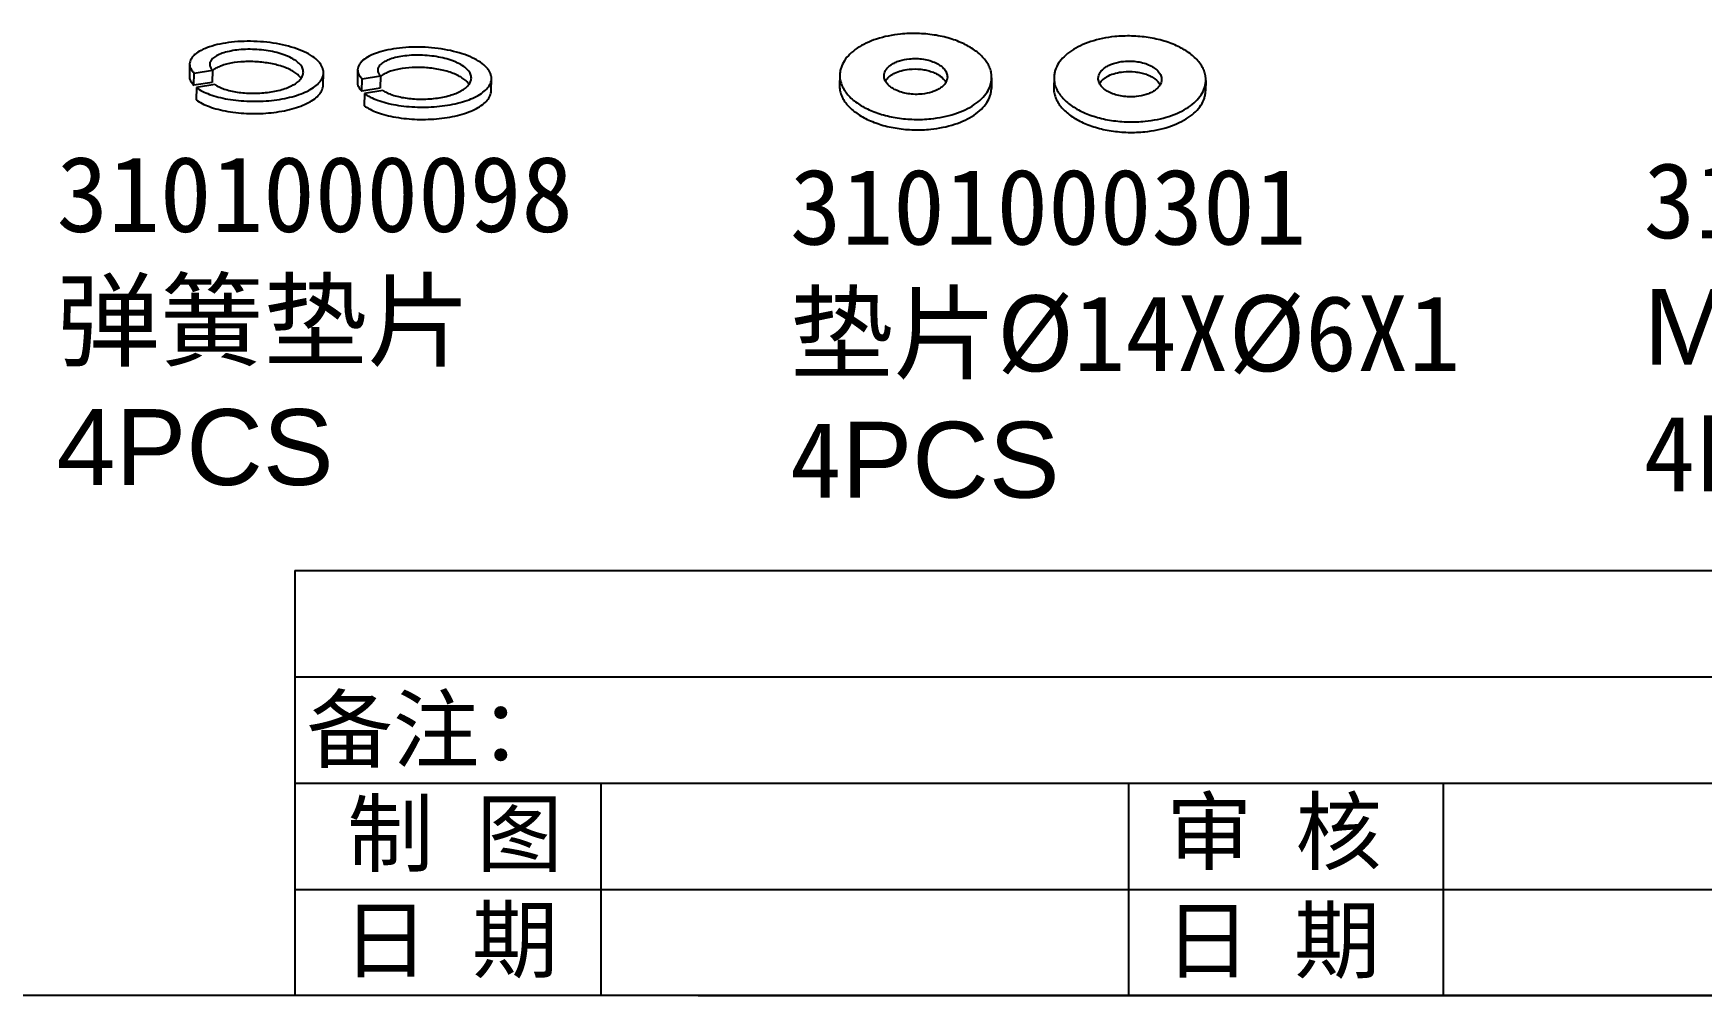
# Model space of a CAD drawing. Header units: millimetres. Extents: x 0 to 549, y 0 to 190.
# Drawn here: x 104.3 to 170.3, y 0 to 38 of the extents above; entities that cross this region are included whole.
import ezdxf

# ---------------------------------------------------------------- set-up
doc = ezdxf.new("R2010")
doc.units = ezdxf.units.MM
doc.layers.add('02___PRT_ALL_AXES', color=7, linetype='Continuous')
doc.styles.get("Standard").update_dxf_attribs({"font": 'SimSun.ttf'})

msp = doc.modelspace()

# ---------------------------------------------------------------- linework, layer by layer
at = {"color": 7, "linetype": 'Continuous'}
for p, q in [((110.5126780696729, 36.82432223302109), (110.5026357074099, 36.33959173710915)), ((110.6771796675961, 35.97791161597894), (110.6872220298592, 36.46264211189089)), ((110.6872220298592, 36.46264211189089), (111.4149400346078, 36.57688154963466)), ((111.4149400346078, 36.57688154963466), (111.4048976723446, 36.09215105409325)), ((115.7890779569678, 35.98760104975344), (115.7991203192308, 36.47233154529491)), ((117.1505434246002, 36.59325638481283), (117.1405010623373, 36.10852588927142)), ((117.3250873847866, 36.23157626405305), (118.0528053895351, 36.34581570179694)), ((118.0528053895351, 36.34581570179694), (118.0427630272719, 35.86108520588499)), ((111.4048976723446, 36.09215105409325), (110.6771796675961, 35.97791161597894)), ((110.7839554109925, 35.88662955178705), (110.7739130483588, 35.40189905587511)), ((111.5117420419598, 36.00418147543536), (110.7839554109925, 35.88662955178705)), ((117.3150450225236, 35.74684576814116), (117.3250873847866, 36.23157626405305)), ((118.0427630272719, 35.86108520588499), (117.3150450225236, 35.74684576814116)), ((117.4218207659198, 35.65556370394921), (117.4117784036566, 35.17083320803732)), ((118.1496073968871, 35.7731156275976), (117.4218207659198, 35.65556370394921)), ((122.4269433118952, 35.75653520191565), (122.4369856745288, 36.24126569745712))]:
    msp.add_line(p, q, dxfattribs=at)
for p, q in [((114.6751026527613, 16.79999999970437), (269.9999295644998, 16.80130242611358)), ((114.6751026527613, 16.79999999970414), (114.6751730882611, 0)), ((114.6751378705112, 12.59999999985212), (269.9999647822501, 12.60130242626133)), ((114.6751730882611, 8.399999999999864), (269.9999999999995, 8.401302426409075)), ((114.6751892751827, 8.399999999999864), (216.4754257737563, 8.399999999999864)), ((126.7790020755419, 0), (126.7790020755419, 8.400000000000091)), ((129.675176510515, 8.40020204734219), (129.6751765104823, 8.400290175340615)), ((147.6241477402637, 0), (147.6241477402637, 8.400000000000091)), ((160.0483206189256, 0), (160.0483206189256, 8.400000000000091)), ((114.6752042124212, 4.200000000000273), (270, 4.200000000000273)), ((270, 0), (0, 0)), ((130.6023268780227, 0), (270, 0))]:
    msp.add_line(p, q)
for centre, start, end in [((111.8131693032401, 36.12187181816898), 131.3078282501996, 133.1800584823993), ((118.451034657797, 35.89080597033114), 131.30782825, 133.1800584828002)]:
    msp.add_arc(centre, 0.5846905756376908, start, end, dxfattribs=at)
for points, knots in [([(115.7991201176887, 36.47233154974066), (115.7998954685536, 36.50976454003359), (115.7925454710326, 36.58662839069444), (115.7553499437211, 36.69979687523471), (115.6928749340434, 36.81068699746618), (115.5715514451513, 36.96118040272262), (115.3558421371592, 37.1363395777791), (115.0283866936356, 37.3149851266532), (114.6314881956969, 37.46679031762767), (114.1795391828475, 37.58663895355437), (113.6890985476186, 37.67061994643848), (113.1786113615799, 37.71603075439936), (112.6673710461821, 37.72170420711439), (112.1747093014387, 37.68803149162881), (111.7192106916611, 37.61698868071386), (111.3175891631042, 37.51192363870422), (110.9845278242444, 37.37752637886894), (110.7611440306582, 37.23788186798083), (110.6327625706922, 37.11286822465371), (110.5657867547156, 37.01997716043803), (110.523840646639, 36.92351805003557), (110.5133496155784, 36.8567436102486), (110.5126780800463, 36.82432223265062)], [0, 0, 0, 0, 0.0184399661, 0.0376438835, 0.0582640409, 0.080781611, 0.1325028817, 0.1937697709, 0.2638947575, 0.3412695705, 0.4237058169, 0.5086615465, 0.5934210263, 0.6752567698, 0.7515894493, 0.8201601003, 0.8792443749, 0.9279824668000001, 0.9486453946, 0.9671570886, 0.9840288181, 1, 1, 1, 1]), ([(115.0054005654997, 36.48877536688252), (115.0059587194855, 36.51573110285563), (115.0008626817405, 36.57100053442281), (114.965034701381, 36.68353758846962), (114.8693278993496, 36.82186975198914), (114.6959828872025, 36.96712540460823), (114.511591375262, 37.07154832253428), (114.3395294475981, 37.14759948108701), (114.1419562236954, 37.2208604472936), (113.8724642851439, 37.29614750985195), (113.5292423939893, 37.35942885231549), (113.171972749738, 37.39570338935488), (112.8142068408765, 37.40415915685907), (112.4694655174076, 37.3850732530766), (112.1507689911848, 37.3398327171252), (111.8698203145032, 37.27080114734832), (111.6369197758056, 37.18128200619287), (111.4804831458653, 37.08751868008085), (111.390465312332, 37.00308485381208), (111.343587460053, 36.94037028681879), (111.3141983265716, 36.87511650267732), (111.306852012382, 36.82982273328992), (111.3063976185274, 36.80787841662021)], [0, 0, 0, 0, 0.018961258, 0.0386611852, 0.0825088663, 0.1348856401, 0.1966350792, 0.230879366, 0.2671363917, 0.3447399719, 0.427306875, 0.5123049705, 0.5970229574, 0.6787328106999999, 0.7548489978, 0.8230990303, 0.8817340598000001, 0.9298545217, 0.9501287218000001, 0.9681931972, 0.9845638845999999, 1, 1, 1, 1]), ([(114.9185238047771, 36.24710321669158), (114.8894016483489, 36.29112477523989), (114.8138909410441, 36.37738919084535), (114.6695012839903, 36.49016316474695), (114.4899039233414, 36.59336539734818), (114.1973178085655, 36.72040182343682), (113.7738156258411, 36.83786891598709), (113.2283133771743, 36.91304356432721), (112.6758362980231, 36.92216242556219), (112.2356094235859, 36.87475757015869), (111.921496760152, 36.80203932477218), (111.7236817678975, 36.73606945094286), (111.5589601289053, 36.65851947443093), (111.4657596167003, 36.59496378528775), (111.4272125361413, 36.56107614805251)], [0, 0, 0, 0, 0.042473057, 0.0913465226, 0.1468758991, 0.2086946499, 0.3476223779, 0.4988723846, 0.6507513979999999, 0.7912360284000001, 0.8538546514, 0.9099115498999999, 0.9586998533, 1, 1, 1, 1]), ([(122.4369854726162, 36.24126570190288), (122.4377608234809, 36.2786986921958), (122.4304108259598, 36.35556254285672), (122.3932152986486, 36.46873102739687), (122.3307402893411, 36.57962114925789), (122.2094168000785, 36.73011455451433), (121.9937074920867, 36.90527372957081), (121.6662520489335, 37.08391927844491), (121.2693535506244, 37.23572446978983), (120.8174045377748, 37.35557310534608), (120.3269639025459, 37.43955409823019), (119.8164767165072, 37.48496490656157), (119.3052364011091, 37.4906383592766), (118.812574656366, 37.45696564342063), (118.3570760465884, 37.38592283287613), (117.955454518032, 37.28085779086643), (117.6223931791717, 37.1464605306607), (117.3990093855855, 37.00681602014311), (117.2706279256199, 36.88180237681587), (117.2036521096429, 36.78891131222974), (117.1617060015662, 36.69245220182728), (117.1512149705056, 36.62567776241082), (117.1505434349738, 36.59325638481283)], [0, 0, 0, 0, 0.0184399661, 0.0376438835, 0.0582640409, 0.080781611, 0.1325028817, 0.1937697709, 0.2638947575, 0.3412695705, 0.4237058169, 0.5086615465, 0.5934210263, 0.6752567698, 0.7515894493, 0.8201601003, 0.8792443749, 0.9279824668000001, 0.9486453946, 0.9671570886, 0.9840288181, 1, 1, 1, 1]), ([(121.6432659204272, 36.25770951867423), (121.6438240744128, 36.28466525501779), (121.638728036668, 36.33993468621452), (121.6029000563085, 36.45247174026133), (121.5071932542771, 36.5908039041513), (121.3338482425002, 36.73605955639994), (121.1494567301893, 36.8404824746965), (120.9773948028962, 36.91653363324923), (120.7798215786227, 36.98979459945582), (120.5103296400712, 37.06508166201417), (120.1671077489166, 37.12836300447771), (119.8098381046652, 37.16463754151715), (119.4520721958038, 37.17309330902123), (119.1073308723351, 37.15400740523881), (118.7886343461121, 37.10876686891692), (118.5076856694307, 37.0397352995106), (118.2747851307329, 36.95021615798464), (118.1183485007925, 36.85645283187262), (118.0283306672593, 36.77201900597424), (117.9814528149802, 36.70930443898101), (117.9520636814989, 36.64405065446908), (117.9447173676797, 36.59875688545219), (117.9442629734549, 36.57681256841204)], [0, 0, 0, 0, 0.018961258, 0.0386611852, 0.0825088663, 0.1348856401, 0.1966350792, 0.230879366, 0.2671363917, 0.3447399719, 0.427306875, 0.5123049705, 0.5970229574, 0.6787328106999999, 0.7548489978, 0.8230990303, 0.8817340598000001, 0.9298545217, 0.9501287218000001, 0.9681931972, 0.9845638845999999, 1, 1, 1, 1]), ([(110.5026357174127, 36.33959173710917), (110.5019982362087, 36.30881446788385), (110.5088458146738, 36.24526434078581), (110.5428510947388, 36.15208692479439), (110.5996493636742, 36.0610471005777), (110.649336618528, 36.00532901429142), (110.677179667596, 35.97791161597894)], [0, 0, 0, 0, 0.2239408339, 0.4593309631, 0.7157356819, 1, 1, 1, 1]), ([(110.5126780800463, 36.82432223265062), (110.5120405984717, 36.7935449637958), (110.5188881773074, 36.72999483632731), (110.552893457002, 36.63681742070628), (110.6096917263078, 36.54577759648959), (110.6593789807912, 36.49005950983286), (110.6872220298592, 36.46264211189089)], [0, 0, 0, 0, 0.2239408339, 0.4593309631, 0.7157356819, 1, 1, 1, 1]), ([(110.7839554109923, 35.88662955178705), (110.8559831180883, 35.8325050957115), (111.0243975626838, 35.73162466738825), (111.3139820647887, 35.60859963579293), (111.6534284272839, 35.50524824902232), (112.1751780121965, 35.3950996845175), (112.8811074141977, 35.3289548869077), (113.6004642447388, 35.35399013758769), (114.1631124486271, 35.43306795190773), (114.5526805901441, 35.51891231733282), (114.9041298137247, 35.62985036918104), (115.2082175023531, 35.76329293970849), (115.4572846699168, 35.91630484068872), (115.6452933480189, 36.08644606447507), (115.7667814257281, 36.27223477859303), (115.7977907381548, 36.40815074867328), (115.7991201176887, 36.47233154974066)], [0, 0, 0, 0, 0.0488139171, 0.1057653384, 0.1701357523, 0.2407425875, 0.3943957711, 0.5529480854, 0.6295287428, 0.701984333, 0.7688288664, 0.8288923162, 0.8814705232, 0.9265587434, 0.9652197903, 1, 1, 1, 1]), ([(111.3063976185274, 36.80787841662021), (111.3059914169614, 36.78826148035193), (111.3102180666378, 36.74779859887315), (111.3395657487497, 36.66511390408073), (111.3819919928762, 36.61027438418176), (111.4149400346078, 36.57688154963466)], [0, 0, 0, 0, 0.2252318276, 0.4615052642, 1, 1, 1, 1]), ([(111.5117420419597, 36.00418147543536), (111.5639155654264, 35.96839130275606), (111.6845528873441, 35.90207822632948), (111.8899483565167, 35.82192930246248), (112.1290863770173, 35.75558431272316), (112.4945228325089, 35.68669346272429), (112.9864550149894, 35.64977831464944), (113.4861255222859, 35.67573642171902), (113.8758208369093, 35.73737662559313), (114.1452568978953, 35.80176065563029), (114.3881103982339, 35.88337024226422), (114.5981014111198, 35.98043439336232), (114.7700092346054, 36.0909622969005), (114.8996723953046, 36.21330034275621), (114.9832167130023, 36.34632086805817), (115.0044520280444, 36.44296626603307), (115.0054005654997, 36.48877536688252)], [0, 0, 0, 0, 0.0491070621, 0.1063123102, 0.1708256897, 0.2414347467, 0.394682677, 0.5524486197, 0.6285964982, 0.7006609378, 0.7672108795999999, 0.8271326065000001, 0.8797772009, 0.9251866454000001, 0.9644372531000001, 1, 1, 1, 1]), ([(117.1505434349738, 36.59325638481283), (117.1499059533992, 36.56247911558751), (117.1567535322349, 36.49892898848952), (117.1907588122997, 36.4057515728685), (117.2475570812351, 36.31471174828141), (117.2972443357185, 36.25899366199508), (117.3250873847865, 36.23157626405305)], [0, 0, 0, 0, 0.2239408339, 0.4593309631, 0.7157356819, 1, 1, 1, 1]), ([(117.9442629734549, 36.57681256841204), (117.9438567718887, 36.55719563214365), (117.9480834215653, 36.51673275103531), (117.977431103677, 36.43404805587249), (118.0198573478037, 36.37920853597348), (118.052805389535, 36.34581570179694)], [0, 0, 0, 0, 0.2252318276, 0.4615052642, 1, 1, 1, 1]), ([(121.5563891597044, 36.01603736848335), (121.527267003647, 36.06005892703166), (121.4517562959716, 36.14632334300757), (121.3073666389175, 36.25909731653871), (121.1277692782689, 36.36229954913995), (120.8351831634927, 36.48933597522858), (120.4116809807683, 36.6068030677788), (119.8661787321016, 36.68197771611892), (119.3137016529506, 36.6910965773539), (118.8734747785134, 36.6436917219504), (118.5593621150792, 36.5709734769344), (118.361547122825, 36.50500360273458), (118.1968254842031, 36.42745362659309), (118.1036249716278, 36.36389793707951), (118.0650778914389, 36.33001030021472)], [0, 0, 0, 0, 0.042473057, 0.0913465226, 0.1468758991, 0.2086946499, 0.3476223779, 0.4988723846, 0.6507513979999999, 0.7912360284000001, 0.8538546514, 0.9099115498999999, 0.9586998533, 1, 1, 1, 1]), ([(118.1496073968869, 35.77311562759763), (118.2017809203537, 35.73732545491828), (118.322418242642, 35.6710123784917), (118.5278137114442, 35.5908634546247), (118.7669517319446, 35.52451846488538), (119.1323881874364, 35.45562761488651), (119.6243203699166, 35.41871246681166), (120.1239908775835, 35.44467057351079), (120.5136861918365, 35.50631077775529), (120.7831222528225, 35.57069480779251), (121.0259757531612, 35.65230439405599), (121.2359667664177, 35.74936854552453), (121.4078745895326, 35.85989644869221), (121.5375377502319, 35.98223449491843), (121.6210820683004, 36.11525502022045), (121.6423173829719, 36.21190041819528), (121.6432659204272, 36.25770951867423)], [0, 0, 0, 0, 0.0491070621, 0.1063123102, 0.1708256897, 0.2414347467, 0.394682677, 0.5524486197, 0.6285964982, 0.7006609378, 0.7672108795999999, 0.8271326065000001, 0.8797772009, 0.9251866454000001, 0.9644372531000001, 1, 1, 1, 1]), ([(110.7739130483587, 35.40189905587511), (110.8459407554544, 35.34777459979955), (111.0143552000502, 35.24689417184686), (111.303939702155, 35.12386914025143), (111.6433860646503, 35.02051775311037), (112.1651356499337, 34.91036918897606), (112.8710650515641, 34.84422439099581), (113.5904218824758, 34.86925964167574), (114.1530700859935, 34.94833745599578), (114.5426382278808, 35.03418182142093), (114.8940874514617, 35.1451198732691), (115.1981751400901, 35.27856244379655), (115.447242307283, 35.43157434477678), (115.6352509857559, 35.60171556893363), (115.7567390634651, 35.78750428268108), (115.7877483755212, 35.92342025276139), (115.7890777550551, 35.98760105382877)], [0, 0, 0, 0, 0.0488139171, 0.1057653384, 0.1701357523, 0.2407425875, 0.3943957711, 0.5529480854, 0.6295287428, 0.701984333, 0.7688288664, 0.8288923162, 0.8814705232, 0.9265587434, 0.9652197903, 1, 1, 1, 1]), ([(117.1405010727105, 36.10852588927145), (117.139863591136, 36.07774862004607), (117.1467111699717, 36.01419849257758), (117.1807164496661, 35.92102107695655), (117.2375147186017, 35.82998125273991), (117.2872019734552, 35.77426316608313), (117.3150450225235, 35.74684576814116)], [0, 0, 0, 0, 0.2239408339, 0.4593309631, 0.7157356819, 1, 1, 1, 1]), ([(117.4117784036566, 35.17083320803732), (117.4838061107525, 35.11670875196177), (117.6522205553483, 35.01582832400902), (117.9418050570825, 34.89280329204325), (118.2812514195775, 34.78945190527259), (118.803001004861, 34.67930334076783), (119.5089304064916, 34.61315854315802), (120.2282872374033, 34.63819379383801), (120.7909354409207, 34.71727160815806), (121.1805035828081, 34.80311597358315), (121.531952806389, 34.91405402543131), (121.8360404950174, 35.04749659595882), (122.0851076622105, 35.20050849693899), (122.2731163406834, 35.37064972072534), (122.3946044183924, 35.55643843484336), (122.4256137304485, 35.69235440492361), (122.4269431099826, 35.75653520599099)], [0, 0, 0, 0, 0.0488139171, 0.1057653384, 0.1701357523, 0.2407425875, 0.3943957711, 0.5529480854, 0.6295287428, 0.701984333, 0.7688288664, 0.8288923162, 0.8814705232, 0.9265587434, 0.9652197903, 1, 1, 1, 1]), ([(117.4218207659198, 35.65556370394921), (117.4938484730155, 35.60143924750321), (117.6622629176111, 35.50055881955046), (117.9518474197162, 35.3775337879552), (118.2912937822111, 35.27418240081403), (118.8130433674946, 35.16403383667978), (119.5189727691252, 35.09788903869941), (120.2383296000369, 35.12292428937945), (120.8009778035544, 35.20200210369944), (121.1905459450713, 35.28784646912453), (121.541995168652, 35.39878452097275), (121.846082857651, 35.53222709187071), (122.0951500248441, 35.68523899248049), (122.283158703317, 35.85538021663729), (122.4046467806554, 36.0411689303848), (122.4356560930821, 36.17708490046505), (122.4369854726162, 36.24126570190288)], [0, 0, 0, 0, 0.0488139171, 0.1057653384, 0.1701357523, 0.2407425875, 0.3943957711, 0.5529480854, 0.6295287428, 0.701984333, 0.7688288664, 0.8288923162, 0.8814705232, 0.9265587434, 0.9652197903, 1, 1, 1, 1])]:
    msp.add_open_spline(points, degree=3, knots=knots, dxfattribs=at)
at = {"layer": '02___PRT_ALL_AXES', "color": 7, "linetype": 'Continuous'}
for p, q in [((136.20148766084, 36.38770873348724), (136.1931607088279, 35.9756356801597)), ((142.2002630109183, 36.26648868790952), (142.1919360589063, 35.85441563458192)), ((144.6645596304984, 36.28821196016739), (144.6562326784863, 35.87613890683984)), ((150.6633349805767, 36.16699191458967), (150.6550080285646, 35.75491886126206))]:
    msp.add_line(p, q, dxfattribs=at)
for points, knots in [([(138.6018780264343, 37.99974187034802), (138.4381538540633, 37.98309443686915), (138.1190896579785, 37.93492961395835), (137.6635618649544, 37.81618102581161), (137.2511194900807, 37.65531967737869), (136.8931776361306, 37.45659769056698), (136.5995521110006, 37.22483966721938), (136.378675793828, 36.96547376367684), (136.2600660741525, 36.72678259395055), (136.211769734893, 36.53282504861272), (136.2024632602573, 36.43583259289765), (136.2014908210649, 36.38770371225266)], [0, 0, 0, 0, 0.1580575759, 0.3092886133, 0.4512488497, 0.5821336595000001, 0.7011021473000001, 0.8086194736, 0.9068370833, 0.953765795, 1, 1, 1, 1]), ([(142.2002598506331, 36.26649370918118), (142.2015380048429, 36.32975332674721), (142.1913174687965, 36.4584891717921), (142.1381365935673, 36.64836817184764), (142.0481405465462, 36.83358603888603), (141.8755319311792, 37.07901459792276), (141.5686763616186, 37.36000350541666), (141.1011061284981, 37.6331003533281), (140.5436042801871, 37.84304672811125), (139.9222697525808, 37.98018632744742), (139.2665429754534, 38.03824639842097), (138.82242388921, 38.0221669193206), (138.6018780264343, 37.99974187034802)], [0, 0, 0, 0, 0.0432351039, 0.0875756128, 0.133996717, 0.1832554567, 0.2918671673, 0.4150466924, 0.5513030170000001, 0.6972863007, 0.8485205428, 1, 1, 1, 1]), ([(147.0649499960927, 37.90024509702816), (146.9012258237217, 37.8835976635493), (146.5821616276369, 37.83543284063849), (146.1266338346127, 37.71668425249175), (145.7141914597391, 37.55582290405884), (145.356249605789, 37.35710091724712), (145.062624080659, 37.12534289389953), (144.8417477634864, 36.86597699035698), (144.7231380438109, 36.6272858206307), (144.6748417045513, 36.43332827529287), (144.6655352299157, 36.33633581957779), (144.6645627907233, 36.2882069389328)], [0, 0, 0, 0, 0.1580575759, 0.3092886133, 0.4512488497, 0.5821336595000001, 0.7011021473000001, 0.8086194736, 0.9068370833, 0.953765795, 1, 1, 1, 1]), ([(150.6633318202915, 36.16699693586133), (150.6646099745012, 36.23025655342735), (150.6543894384549, 36.35899239847224), (150.6012085632257, 36.54887139852778), (150.5112125162046, 36.73408926556617), (150.3386039008375, 36.97951782460291), (150.031748331277, 37.26050673209681), (149.5641780981565, 37.53360358000825), (149.0066762498454, 37.7435499547914), (148.3853417222391, 37.88068955412756), (147.7296149451118, 37.93874962510111), (147.2854958588684, 37.92267014600074), (147.0649499960927, 37.90024509702816)], [0, 0, 0, 0, 0.0432351039, 0.0875756128, 0.133996717, 0.1832554567, 0.2918671673, 0.4150466924, 0.5513030170000001, 0.6972863007, 0.8485205428, 1, 1, 1, 1]), ([(137.9511306579162, 36.35229247692697), (137.9519420084657, 36.39259311148071), (137.9665143549021, 36.47570009009738), (138.0249351217027, 36.59298219060935), (138.1169582509716, 36.70114744558579), (138.2392983386335, 36.79769410530663), (138.3884620461887, 36.88052328121327), (138.6240895915875, 36.97239264505716), (138.8179825680818, 37.01047837614424), (138.9512931236045, 37.02403336055972)], [0, 0, 0, 0, 0.0929738587, 0.1912579917, 0.2988478086, 0.4178966845, 0.5488721716, 0.6909284543, 1, 1, 1, 1]), ([(138.9512931236045, 37.02403336055972), (139.0431848355662, 37.03337688719275), (139.2282254015477, 37.04007757805377), (139.5014305392014, 37.0158872064063), (139.7603162572345, 36.95874309752892), (139.9925821288576, 36.87132242166042), (140.1874715091714, 36.75738188523464), (140.3360924011479, 36.62159698828788), (140.4166498627638, 36.48990440623213), (140.4468725975277, 36.3819011380378), (140.4511506495141, 36.32826217620323), (140.4506200138422, 36.30190494446982)], [0, 0, 0, 0, 0.1515268646, 0.3028006662, 0.4488296188000001, 0.5851275888, 0.7083454365999999, 0.8169928594, 0.9123975026000001, 0.956751846, 1, 1, 1, 1]), ([(146.4142026275745, 36.25279570360711), (146.415013978124, 36.29309633816086), (146.4295863245604, 36.37620331677753), (146.4880070913611, 36.49348541728949), (146.5800302206299, 36.60165067226593), (146.7023703082919, 36.69819733198678), (146.8515340158471, 36.78102650789342), (147.0871615612459, 36.87289587173731), (147.2810545377402, 36.91098160282439), (147.4143650932628, 36.92453658723986)], [0, 0, 0, 0, 0.0929738587, 0.1912579917, 0.2988478086, 0.4178966845, 0.5488721716, 0.6909284543, 1, 1, 1, 1]), ([(147.4143650932628, 36.92453658723986), (147.5062568052246, 36.9338801138729), (147.691297371206, 36.94058080473391), (147.9645025088598, 36.91639043308645), (148.2233882268928, 36.85924632420906), (148.455654098516, 36.77182564834056), (148.6505434788297, 36.65788511191478), (148.7991643708063, 36.52210021496802), (148.8797218324221, 36.39040763291227), (148.9099445671861, 36.28240436471795), (148.9142226191724, 36.22876540288338), (148.9136919835005, 36.20240817114996)], [0, 0, 0, 0, 0.1515268646, 0.3028006662, 0.4488296188000001, 0.5851275888, 0.7083454365999999, 0.8169928594, 0.9123975026000001, 0.956751846, 1, 1, 1, 1]), ([(136.2014908210649, 36.38770371225266), (136.2002126668552, 36.32444409468658), (136.2104332029618, 36.19570824960464), (136.2636140781307, 36.00582924958609), (136.3536101252121, 35.82061138251071), (136.526218740579, 35.57518282347401), (136.8330743101397, 35.29419391598013), (137.3006445432116, 35.02109706805697), (137.858146391511, 34.81115069332245), (138.4794809191775, 34.67401109394937), (139.1352076962563, 34.61595102296418), (139.579326782488, 34.63203050211325), (139.799872645324, 34.65445555104871)], [0, 0, 0, 0, 0.0432351039, 0.0875756128, 0.133996717, 0.1832554567, 0.2918671673, 0.4150466924, 0.5513030170000001, 0.6972863007, 0.8485205428, 1, 1, 1, 1]), ([(139.4504575481538, 35.63016406083733), (139.3585658361803, 35.62082053425266), (139.1735252702105, 35.61411984334303), (138.9003201325568, 35.63831021499052), (138.6414344145239, 35.69545432386791), (138.4091685429007, 35.78287499973635), (138.2142791625382, 35.89681553615043), (138.0656582706105, 36.03260043310888), (137.9851008089341, 36.16429301520158), (137.954878074219, 36.27229628340767), (137.9506000221956, 36.32593524518188), (137.9511306579162, 36.35229247692697)], [0, 0, 0, 0, 0.1515268646, 0.3028006662, 0.4488296188000001, 0.5851275888, 0.7083454365999999, 0.8169928594, 0.9123975026000001, 0.956751846, 1, 1, 1, 1]), ([(138.0032358966706, 36.14891661342476), (138.0395509363446, 36.21208397551677), (138.1174529843256, 36.29910280412143), (138.2450372882496, 36.39270579367968), (138.4044234160652, 36.48182968447539), (138.6379017434474, 36.56583479471279), (138.8380338967752, 36.60129081939778), (138.9429661715924, 36.61196030723209)], [0, 0, 0, 0, 0.2021374034, 0.316097373, 0.4387421772, 0.7073913904000001, 1, 1, 1, 1]), ([(138.9429661715924, 36.61196030723209), (139.0966463603502, 36.62758647095614), (139.3293140620743, 36.6262236308945), (139.6286916108429, 36.5766197817685), (139.8373555534362, 36.51722336719628), (140.0245227498067, 36.43711137560405), (140.2249797989866, 36.31413202850143), (140.3463341459409, 36.18807769222989), (140.3937244450884, 36.0940769582495)], [0, 0, 0, 0, 0.2869300953, 0.4279370899, 0.5628761207, 0.6890385739, 0.8044610144, 1, 1, 1, 1]), ([(140.4506200138422, 36.30190494446982), (140.4498086632811, 36.26160430996469), (140.4352363168561, 36.17849733129939), (140.3768155500554, 36.06121523078762), (140.2847924207867, 35.95304997581098), (140.1624523331248, 35.85650331609015), (140.0132886255093, 35.77367414022049), (139.7776610801709, 35.68180477633957), (139.5837681036278, 35.64371904524086), (139.4504575481538, 35.63016406083733)], [0, 0, 0, 0, 0.0929738587, 0.1912579917, 0.2988478086, 0.4178966845, 0.5488721716, 0.6909284543, 1, 1, 1, 1]), ([(139.799872645324, 34.65445555104871), (139.9635968176463, 34.67110298451599), (140.2826610137797, 34.71926780743843), (140.7381888068038, 34.83801639558516), (141.150631181629, 34.99887774400648), (141.5085730355673, 35.1975997308667), (141.8021985607577, 35.42935775417744), (142.0230748779186, 35.68872365776858), (142.1416845975571, 35.92741482743456), (142.1899809368654, 36.12137237278407), (142.1992874114524, 36.21836482848747), (142.2002598506331, 36.26649370918118)], [0, 0, 0, 0, 0.1580575759, 0.3092886133, 0.4512488497, 0.5821336595000001, 0.7011021473000001, 0.8086194736, 0.9068370833, 0.953765795, 1, 1, 1, 1]), ([(144.6645627907233, 36.2882069389328), (144.6632846365135, 36.22494732136672), (144.6735051726202, 36.09621147628479), (144.7266860477891, 35.90633247626623), (144.8166820948704, 35.72111460919086), (144.9892907102374, 35.47568605015415), (145.2961462797981, 35.19469714266027), (145.76371651287, 34.92160029473712), (146.3212183611693, 34.71165392000259), (146.9425528888358, 34.57451432062952), (147.5982796659147, 34.51645424964433), (148.0423987521463, 34.5325337287934), (148.2629446149824, 34.55495877772886)], [0, 0, 0, 0, 0.0432351039, 0.0875756128, 0.133996717, 0.1832554567, 0.2918671673, 0.4150466924, 0.5513030170000001, 0.6972863007, 0.8485205428, 1, 1, 1, 1]), ([(146.466307866329, 36.0494198401049), (146.502622906003, 36.11258720219691), (146.5805249539839, 36.19960603080158), (146.708109257908, 36.29320902035982), (146.8674953857236, 36.38233291115553), (147.1009737131057, 36.46633802139294), (147.3011058664335, 36.50179404607793), (147.4060381412507, 36.51246353391223)], [0, 0, 0, 0, 0.2021374034, 0.316097373, 0.4387421772, 0.7073913904000001, 1, 1, 1, 1]), ([(147.4060381412507, 36.51246353391223), (147.5597183300086, 36.52808969763628), (147.7923860317327, 36.52672685757464), (148.0917635805013, 36.47712300844864), (148.3004275230946, 36.41772659387642), (148.4875947194651, 36.33761460228419), (148.688051768645, 36.21463525518157), (148.8094061155992, 36.08858091891003), (148.8567964147468, 35.99458018492965)], [0, 0, 0, 0, 0.2869300953, 0.4279370899, 0.5628761207, 0.6890385739, 0.8044610144, 1, 1, 1, 1]), ([(136.1931638691014, 35.97563065893668), (136.1918857148917, 35.9123710413706), (136.2021062509984, 35.78363519628869), (136.255287126179, 35.59375619622155), (136.3452831732001, 35.40853832918316), (136.5178917885671, 35.16310977014648), (136.8247473581763, 34.8821208626642), (137.2923175912481, 34.60902401474108), (137.8498194395592, 34.39907763995793), (138.4711539671653, 34.26193804062178), (139.1268807442928, 34.2038779696482), (139.5709998305362, 34.21995744874864), (139.7915456933119, 34.24238249772112)], [0, 0, 0, 0, 0.0432351039, 0.0875756128, 0.133996717, 0.1832554567, 0.2918671673, 0.4150466924, 0.5513030170000001, 0.6972863007, 0.8485205428, 1, 1, 1, 1]), ([(139.7915456933119, 34.24238249772112), (139.9552698656828, 34.25902993119998), (140.2743340618163, 34.30719475412245), (140.7298618547918, 34.4259433422575), (141.1423042296656, 34.58680469069049), (141.5002460836155, 34.78552667750221), (141.7938716087456, 35.01728470084984), (142.0147479259668, 35.276650604404), (142.1333576455937, 35.51534177411867), (142.1816539848533, 35.70929931945653), (142.1909604594888, 35.80629177517147), (142.1919328986697, 35.8544206558652)], [0, 0, 0, 0, 0.1580575759, 0.3092886133, 0.4512488497, 0.5821336595000001, 0.7011021473000001, 0.8086194736, 0.9068370833, 0.953765795, 1, 1, 1, 1]), ([(144.6562358387597, 35.87613388561682), (144.6549576845501, 35.81287426805074), (144.6651782206567, 35.68413842296883), (144.7183590958373, 35.49425942290169), (144.8083551428585, 35.3090415558633), (144.9809637582254, 35.06361299682663), (145.2878193278346, 34.78262408934435), (145.7553895609065, 34.50952724142122), (146.3128914092176, 34.29958086663807), (146.9342259368237, 34.16244126730192), (147.5899527139512, 34.10438119632835), (148.0340718001946, 34.12046067542879), (148.2546176629703, 34.14288572440126)], [0, 0, 0, 0, 0.0432351039, 0.0875756128, 0.133996717, 0.1832554567, 0.2918671673, 0.4150466924, 0.5513030170000001, 0.6972863007, 0.8485205428, 1, 1, 1, 1]), ([(147.9135295178122, 35.53066728751747), (147.8216378058387, 35.5213237609328), (147.6365972398689, 35.51462307002318), (147.3633921022151, 35.53881344167066), (147.1045063841822, 35.59595755054805), (146.8722405125591, 35.68337822641649), (146.6773511321966, 35.79731876283057), (146.5287302402688, 35.93310365978903), (146.4481727785925, 36.06479624188172), (146.4179500438773, 36.17279951008781), (146.413671991854, 36.22643847186202), (146.4142026275745, 36.25279570360711)], [0, 0, 0, 0, 0.1515268646, 0.3028006662, 0.4488296188000001, 0.5851275888, 0.7083454365999999, 0.8169928594, 0.9123975026000001, 0.956751846, 1, 1, 1, 1]), ([(148.9136919835005, 36.20240817114996), (148.9128806329394, 36.16210753664483), (148.8983082865145, 36.07900055797953), (148.8398875197138, 35.96171845746777), (148.747864390445, 35.85355320249113), (148.6255243027831, 35.7570065427703), (148.4763605951677, 35.67417736690064), (148.2407330498292, 35.58230800301971), (148.0468400732861, 35.544222271921), (147.9135295178122, 35.53066728751747)], [0, 0, 0, 0, 0.0929738587, 0.1912579917, 0.2988478086, 0.4178966845, 0.5488721716, 0.6909284543, 1, 1, 1, 1]), ([(148.2546176629703, 34.14288572440126), (148.4183418353412, 34.15953315788013), (148.7374060314746, 34.20769798080259), (149.1929338244502, 34.32644656893764), (149.6053761993239, 34.48730791737064), (149.9633180532739, 34.68602990418236), (150.256943578404, 34.91778792752998), (150.4778198956252, 35.17715383108415), (150.5964296152521, 35.41584500079881), (150.6447259545116, 35.60980254613667), (150.6540324291472, 35.70679500185161), (150.6550048683281, 35.75492388254535)], [0, 0, 0, 0, 0.1580575759, 0.3092886133, 0.4512488497, 0.5821336595000001, 0.7011021473000001, 0.8086194736, 0.9068370833, 0.953765795, 1, 1, 1, 1]), ([(148.2629446149824, 34.55495877772886), (148.4266687873046, 34.57160621119613), (148.7457329834381, 34.61977103411857), (149.2012607764622, 34.73851962226531), (149.6137031512873, 34.89938097068662), (149.9716450052257, 35.09810295754684), (150.2652705304161, 35.32986098085758), (150.486146847577, 35.58922688444872), (150.6047565672155, 35.8279180541147), (150.6530529065237, 36.02187559946422), (150.6623593811107, 36.11886805516761), (150.6633318202915, 36.16699693586133)], [0, 0, 0, 0, 0.1580575759, 0.3092886133, 0.4512488497, 0.5821336595000001, 0.7011021473000001, 0.8086194736, 0.9068370833, 0.953765795, 1, 1, 1, 1])]:
    msp.add_open_spline(points, degree=3, knots=knots, dxfattribs=at)

# ---------------------------------------------------------------- texts
for s, p in [('备注：', (115.1328479455319, 9.2755949881589)), ('制 图', (116.7378204541474, 5.156828904172471)), ('审 核', (149.0939205752939, 5.232484661497892)), ('日 期', (116.5548856861915, 0.963838914286498)), ('日 期', (149.0354433317598, 0.9479210202161994))]:
    msp.add_text(s, height=2.5).set_placement(p)
at = {"color": 1, "char_height": 3, "width": 35.5017607584291, "attachment_point": 1}
for s, insert in [('3101000098\\P弹簧垫片 {\\fArial|b0|i0|c0|p32;\\P4PCS}', (105.2533330451026, 33.18132320658745)), ('3101000301\\P垫片%%c14X%%c6X1\\P4{\\fArial|b0|i0|c0|p32;PCS}', (134.2272901148783, 32.68105893916677)), ('3101000148\\P{\\fArial|b0|i0|c0|p32;M6}六角螺母\\P4{\\fArial|b0|i0|c0|p32;PCS}', (167.9590734316156, 32.93306818734434))]:
    msp.add_mtext(s, dxfattribs=dict(at, insert=insert))

doc.saveas('drawing.dxf')
